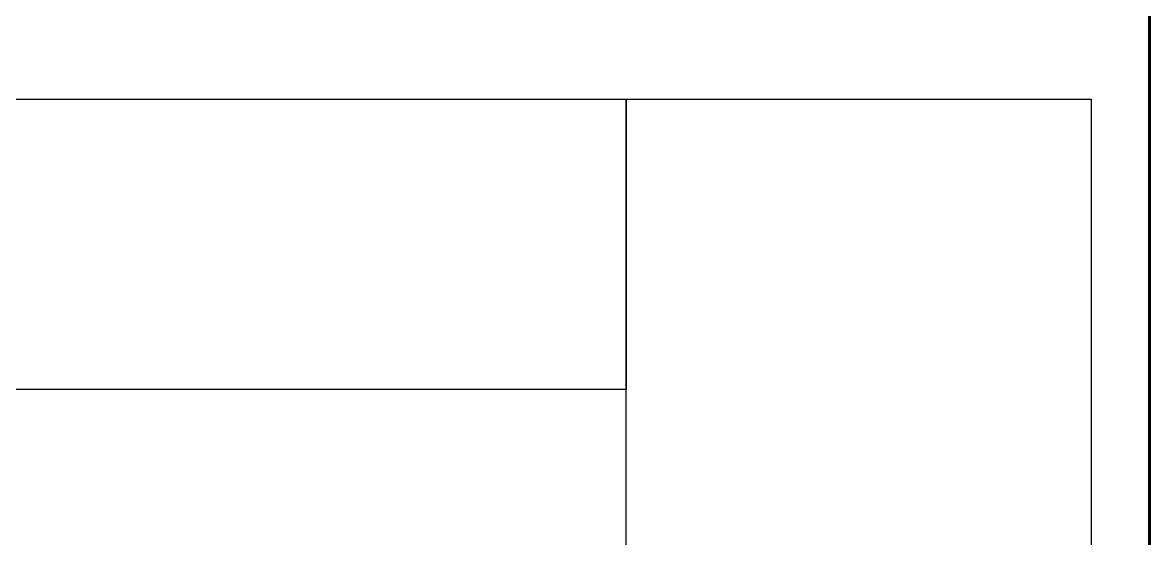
# Model space of a CAD drawing. Header units: millimetres. Extents: x -6000 to 26000, y -6000 to 26000.
# Drawn here: x 148.12 to 161.6, y -4507.95 to -4501.77 of the extents above; entities that cross this region are included whole.
import ezdxf

# ---------------------------------------------------------------- set-up
doc = ezdxf.new("R2010")
doc.units = ezdxf.units.MM
doc.header["$MEASUREMENT"] = 0
doc.layers.add('Чертеж и Рисунок_Ном._пера__21', color=7, linetype='Continuous', lineweight=30)
doc.layers.add('Чертеж и Рисунок_Ном._пера__41', color=7, linetype='Continuous', lineweight=60)

msp = doc.modelspace()

# ---------------------------------------------------------------- linework, layer by layer
at = {"layer": 'Чертеж и Рисунок_Ном._пера__21', "color": 7, "linetype": 'Continuous', "lineweight": 30}
for p, q in [((84.398, -4502.689), (155.339, -4502.689)), ((155.339, -4648.664), (155.339, -4502.689)), ((155.339, -4502.689), (160.903, -4502.689)), ((155.339, -4502.689), (155.339, -4506.166)), ((160.903, -4502.689), (160.903, -4648.664)), ((155.339, -4506.166), (84.398, -4506.166))]:
    msp.add_line(p, q, dxfattribs=at)
at = {"layer": 'Чертеж и Рисунок_Ном._пера__41', "color": 7, "linetype": 'Continuous', "lineweight": 60}
msp.add_line((161.599, -4491.255), (161.599, -4741.635), dxfattribs=at)

doc.saveas('drawing.dxf')
